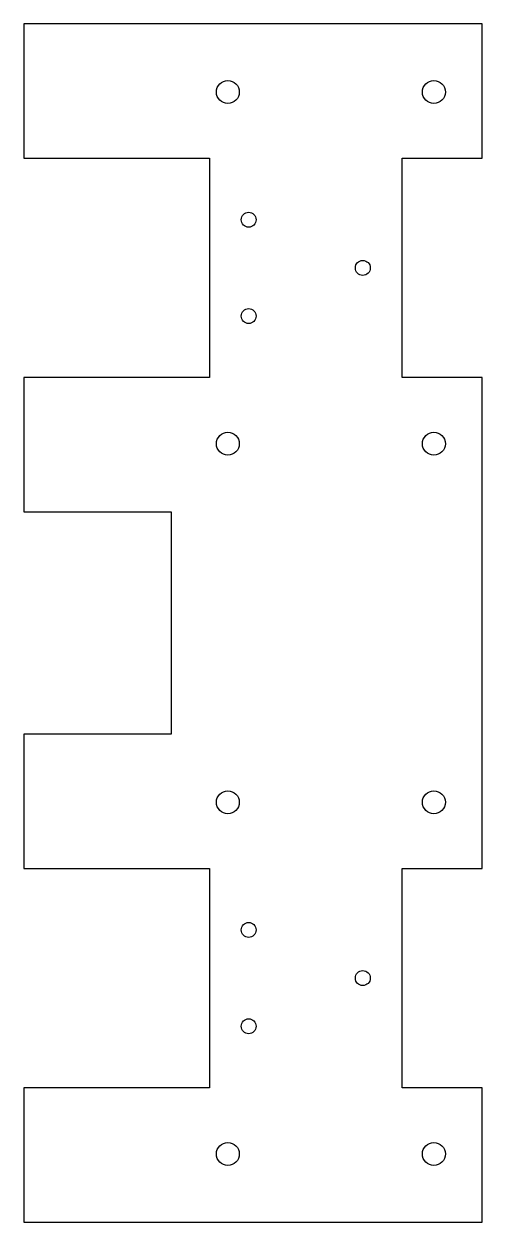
# Model space of a CAD drawing. Header units: millimetres. Extents: x -95 to 0, y -249 to 0.
import ezdxf

# ---------------------------------------------------------------- set-up
doc = ezdxf.new("R2010")
doc.units = ezdxf.units.MM

msp = doc.modelspace()

# ---------------------------------------------------------------- linework, layer by layer
msp.add_lwpolyline([(-95.1, -220.891), (-95.1, -248.761), (0, -248.761), (0, -220.891), (-16.6, -220.891), (-16.6, -175.331), (0, -175.331), (0, -73.43), (-16.6, -73.43), (-16.6, -27.87), (0, -27.87), (0, 0), (-95.1, 0), (-95.1, -27.87), (-56.6, -27.87), (-56.6, -73.43), (-95.1, -73.43), (-95.1, -101.3), (-64.564, -101.3), (-64.564, -147.461), (-95.1, -147.461), (-95.1, -175.331), (-56.6, -175.331), (-56.6, -220.891)], close=True)
for centre, radius in [((-52.772, -14.137), 2.381), ((-10, -14.137), 2.381), ((-48.449, -40.65), 1.549), ((-24.751, -50.65), 1.549), ((-48.449, -60.65), 1.549), ((-52.772, -87.163), 2.381), ((-10, -87.163), 2.381), ((-52.772, -161.598), 2.381), ((-10, -161.598), 2.381), ((-48.449, -188.111), 1.549), ((-24.751, -198.111), 1.549), ((-48.449, -208.111), 1.549), ((-52.772, -234.624), 2.381), ((-10, -234.624), 2.381)]:
    msp.add_circle(centre, radius)

doc.saveas('drawing.dxf')
